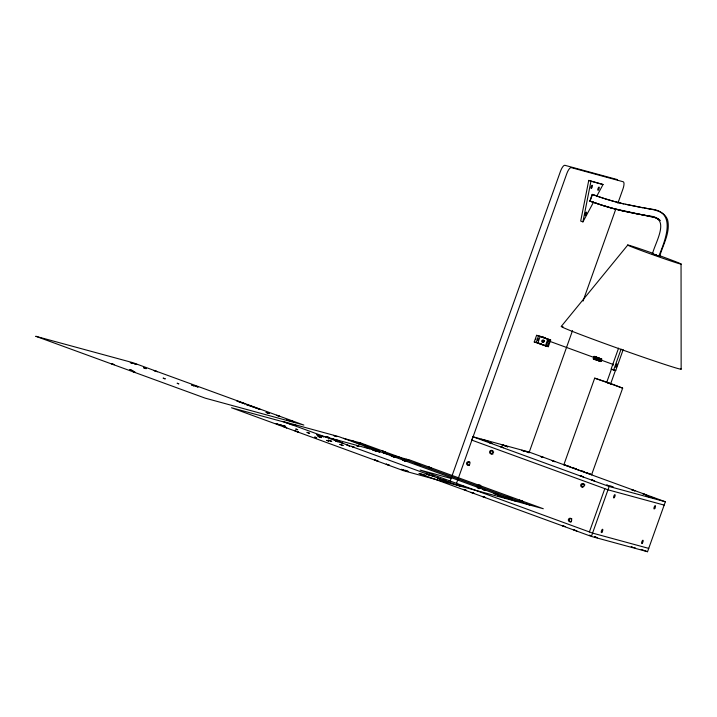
<?xml version="1.0" encoding="UTF-8"?>
<svg xmlns="http://www.w3.org/2000/svg" width="717" height="717" viewBox="0 0 717 717"><rect width="100%" height="100%" fill="white"/><g stroke="black" fill="none" stroke-linecap="round" stroke-linejoin="round"><path stroke-width="1.08" d="M594.366 357.971L594.644 357.218M594.725 357.272L594.456 357.998M595.316 358.321L595.594 357.568M596.096 357.102L595.899 358.885L594.321 358.357L594.976 356.734L596.06 357.003M599.457 359.889L599.735 359.136M600.407 360.23L600.685 359.477L600.514 360.248M600.846 358.858L601.429 359.334L600.685 361.404L595.702 359.513M601.375 359.701L601.007 360.4L601.294 359.647M599.403 361.251L600.174 358.993L599.717 358.464M535.76 339.473L535.957 338.684M596.687 196.315L603.042 184.52L588.747 180.406L580.698 221.078L582.921 221.885L593.506 202.221M582.921 221.885L590.969 181.213L588.747 180.406M600.792 359.1L600.317 360.436M450.142 481.134L560.434 171.399A7.071 2.151 -70 0 1 564.888 165.304L616.907 179.465A7.071 2.151 -70 0 1 617.597 180.469M425.665 475.192L418.979 473.399L591.408 536.441L647.532 551.714L665.349 501.766L529.164 452.077L501.38 444.513L507.815 446.888L500.762 444.343L472.978 436.787L471.795 440.113L607.98 489.81L664.166 505.1M456.469 483.446L566.762 173.711A7.071 2.151 -70 0 1 571.216 167.617L623.243 181.777A7.071 2.151 -70 0 1 622.948 189.001L617.866 203.261M541.335 344.079L534.237 341.973L536.612 335.314L544.75 337.707L536.612 335.314M536.137 342.663L538.512 336.004M592.26 201.88L589.849 201.083L592.215 194.415L593.246 194.71M590.037 201.145L592.412 194.477M545.395 345.89L547.77 339.231L548.604 339.455L546.229 346.123L545.395 345.89L537.804 343.12L540.17 336.461L547.77 339.231M547.474 346.454L549.849 339.795L550.683 340.028L548.308 346.687L538.637 343.344M528.985 452.884L572.516 330.627M583.038 301.077L615.688 209.382M594.07 356.376L593.228 358.742L594.474 359.45L593.407 359.154L600.909 361.458L601.751 359.083L594.07 356.376L595.11 356.663L594.518 358.321L593.479 358.043M594.572 359.378L595.415 357.138L596.096 357.183L595.54 358.787M597.091 357.38L596.15 358.957L596.741 357.29L597.44 357.568L596.849 359.235L597.091 357.469M597.342 359.45L597.691 357.631L597.1 359.298L597.691 359.549M598.883 358.133L598.641 359.898L599.233 358.231L598.534 357.953M599.546 358.76L599.071 360.095L601.16 360.75L594.814 358.428M599.878 361.144C603.347 361.78 596.096 361.977 600.712 358.805M610.122 383.281L622.661 388.139L591.615 474.708L563.858 464.75L594.689 378.155L607.129 382.215M618.574 348.13L611.108 369.076L613.644 370.008L615.724 370.572L623.181 349.618M609.808 383.505L610.57 383.801L606.69 382.448L611.449 369.112L615.401 370.537L610.642 383.837M613.644 370.008L621.101 349.054M589.401 531.951L604.816 488.653M665.349 501.766L609.163 486.476L592.565 533.107L648.751 548.397M591.408 536.441L592.592 533.116L420.162 470.065L451.486 478.562M653.537 253.522L653.321 254.114L659.64 256.453C662.974 244.649 670.547 232.577 667.626 219.949C664.175 210.323 652.56 209.615 644.027 207.885M649.073 216.005C671.578 217.341 654.988 242.588 652.488 253.89L658.806 256.22C665.053 240.724 677.717 210.816 649.996 209.041M593.864 357.819L594.115 357.093M600.165 360.059L600.344 359.298L600.057 360.051M561.241 326.441L627.76 245.062M594.034 357.057L593.757 357.81M594.985 357.398L594.707 358.15M594.814 358.168L595.065 357.433M595.388 358.357L595.675 357.64M599.529 359.916L599.824 359.208M622.661 388.139L594.689 378.155M563.858 464.75L564.548 464.885M407.677 459.92L406.109 459.319L409.443 460.502M269.269 413.566L267.665 413.037M276.762 415.322L278.366 415.851M286.406 419.508L288.01 420.037M641.993 207.527L649.647 208.979M640.711 214.482L643.516 214.975M641.948 214.777L649.602 216.175M642.02 207.607L625.412 204.264M642.826 207.751L622.974 203.7M643.884 215.037L648.768 215.942M640.281 214.482L638.121 214.025M639.896 214.338L641.545 214.706M639.842 214.401L636.346 213.702M637.18 213.926L638.067 214.087M635.862 213.612L623.826 211.156M636.696 213.836L622.571 210.87M391.312 456.021L394.628 457.204L391.383 456.066M404.827 470.253L406.503 470.8M295.144 430.917L298.46 432.1L296.838 431.482M440.982 479.341L437.693 478.167L441.018 479.341M493.861 493.439L497.177 494.622L493.87 493.457M504.651 497.697L502.958 497.141M649.898 216.238L653.572 217.09A30.849 29.379 -74.8 0 1 655.93 217.834L660.061 220.594M129.911 369.667L133.093 370.806L129.894 369.676M165.116 378.836L163.1 378.101L165.134 378.827M403.922 460.278L407.238 461.461L403.913 460.278M520.963 500.762L519.368 500.152L522.693 501.326M621.325 210.574L623.405 211.094M359.083 443.814L357.165 443.115L359.056 443.805M363.591 444.863L365.562 445.571L363.618 444.89M621.756 203.413L623.808 203.924M622.159 210.807L617.588 209.66M620.546 203.108L622.589 203.637M620.913 210.502L615.105 209.023M612.443 208.306L655.93 217.834M619.327 202.812L621.37 203.341M283.735 425.773L285.689 426.472L283.744 425.79M618.117 202.499L620.16 203.036M358.697 446.503L356.788 445.813L358.724 446.503M522.612 501.317L521.098 500.717M616.907 202.185L618.95 202.723M617.176 209.57L613.86 208.692M615.697 201.862L617.74 202.409M614.308 201.486L616.53 202.086M269.233 413.539L265.962 412.383L267.549 412.911M590.969 181.213L603.042 184.52M589.849 201.083L590.871 201.369M658.806 256.22L659.64 256.453M599.762 358.455L601.751 359.083M534.237 341.973L540.484 343.676M343.434 438.32L361.126 443.133L401 457.688M323.869 436.393L380.055 451.683M383.317 452.875L410.366 460.233L543.298 508.738L403.922 470.818L231.501 407.767L284.049 422.044L292.312 424.876M612.918 201.11L615.141 201.719M611.018 207.921L613.277 208.539M613.752 201.334L610.158 200.312M609.602 207.518L611.852 208.145M612.372 200.939L608.778 199.909M608.186 207.105L610.436 207.742M600.954 204.892L614.693 208.925M606.779 206.693L609.02 207.338M564.888 464.983L566.313 465.423M609.611 200.133L606.026 199.075M605.363 206.272L607.613 206.917M595.486 537.033L594.644 536.8M608.231 199.72L604.646 198.645M603.956 205.842L606.197 206.496M602.549 205.403L604.789 206.066M463.854 489.379L464.948 489.702M472.808 493L471.186 492.373L474.287 493.502M632.071 546.946L631.265 546.721M596.535 537.445L597.297 537.66L596.75 537.409M603.087 198.152L605.48 198.869M600.012 360.436L593.533 358.07M599.824 361.126L593.416 358.796L594.16 356.797L594.796 357.03M565.22 526.69L565.005 526.619M603.92 198.376L599.968 197.13M599.358 204.372L601.787 205.116M566.914 465.611L568.267 466.05M596.347 537.383L597.288 537.642L596.607 537.356M602.361 197.874L598.417 196.601M597.763 203.852L600.192 204.605M569.02 466.301L569.818 466.57M598.596 204.076L594.59 202.768M466.471 490.258L465.772 490.087M594.626 536.746L595.424 536.854M563.159 525.884C560.667 525.131 566.833 527.255 563.302 525.937M590.683 201.307L603.382 205.627M607.649 382.735L609.163 383.263M596.858 196.073L599.251 196.834M597.01 203.538L593.004 202.212M573.376 467.789L574.326 468.12M634.877 547.698L634.285 547.483M597.691 196.297L592.215 194.415M589.526 535.249L590.53 535.608M575.303 468.461L576.289 468.801M131.498 362.927C126.963 361.413 136.248 364.72 131.659 362.99M144.789 368.117C140.12 366.575 149.647 369.811 144.906 368.242M377.725 450.59C374.928 449.667 380.682 451.62 377.769 450.661M278.483 415.985L280.087 416.514L276.807 415.349M288.126 420.171L289.722 420.7L286.495 419.562M178.067 383.595C174.858 382.367 181.025 384.706 178.049 383.532M596.141 195.759L593.049 194.648M591.426 201.647L593.837 202.436M608.124 382.564L609.118 382.923M553.533 461.139C548.711 459.543 558.364 462.832 553.506 461.219M593.192 480.381C588.388 478.795 598.032 482.075 593.165 480.462M429.985 467.475C425.1 465.844 434.843 469.178 429.859 467.52M360.992 443.438C356.116 441.815 365.831 445.132 360.902 443.5M135.352 363.985C130.521 362.381 140.2 365.688 135.307 364.066M353.813 441.484C348.937 439.862 358.652 443.178 353.723 441.547M416.46 463.791C411.531 462.16 421.318 465.494 416.335 463.836M496.747 494.094C491.772 492.436 501.631 495.806 496.621 494.138M484.118 489.828C479.198 488.196 488.985 491.539 484.038 489.89M503.038 497.078L501.353 496.531L504.66 497.697M499.283 496.047C494.354 494.416 504.159 497.759 499.202 496.11M337.841 440.534C332.912 438.903 342.717 442.246 337.761 440.596M334.077 439.512C329.193 437.89 338.935 441.215 333.997 439.575M352.997 446.763C348.13 445.14 357.864 448.466 352.916 446.825M336.829 441.296C332.043 439.709 341.65 442.989 336.802 441.376M462.653 486.081C457.885 484.495 467.475 487.775 462.626 486.162M432.647 475.819C427.816 474.224 437.487 477.522 432.62 475.9M308.274 432.79C303.47 431.195 313.105 434.475 308.247 432.871M285.402 427.305C280.455 425.656 290.304 429.026 285.321 427.368M575.375 530.419L576.835 530.921L574.873 530.239M406.467 470.881L408.143 471.428L404.89 470.289M402.739 469.778C397.917 468.183 407.57 471.472 402.712 469.859M542.097 456.962C546.883 458.781 537.347 455.259 542.07 457.052M490.67 442.972C495.429 444.782 485.956 441.269 490.598 443.034M502.115 447.148C506.856 448.95 497.302 445.418 502.034 447.211M611.771 486.476C616.548 488.286 607.012 484.764 611.735 486.556M608.007 485.454C612.802 487.264 603.23 483.724 607.98 485.534M196.781 386.517C201.567 388.336 192.031 384.796 196.745 386.597M193.016 385.486C197.784 387.297 188.284 383.792 192.99 385.567M341.561 442.586C346.293 444.388 336.856 440.883 341.48 442.649M634.124 547.429L634.841 547.591M348.265 445.472C353.033 447.274 343.434 443.733 348.238 445.553M427.959 474.546C432.701 476.348 423.173 472.826 427.879 474.609M446.879 481.797C451.629 483.599 442.138 480.076 446.799 481.86M443.124 480.766C447.964 482.604 438.329 479.046 443.043 480.829M472.888 492.929L474.278 493.448M484.244 497.168C479.548 495.375 488.6 498.763 484.638 497.222M590.19 535.491L589.688 535.303M296.757 431.544L295.135 430.917M407.874 459.902L409.443 460.502M419.167 464.526C423.944 466.346 414.372 462.797 419.042 464.571M294.848 425.029C299.491 426.794 290.071 423.299 294.651 425.047M112.999 364.2C117.471 365.903 108.464 362.56 112.874 364.245M133.882 371.818C138.417 373.548 129.481 370.223 133.756 371.863M581.254 470.576L582.213 470.926M465.001 489.81L463.926 489.406M542.249 337.026L550.683 340.028M541.003 336.685L548.604 339.455M547.492 340.503L613.214 364.478M614.039 369.954L615.724 370.572M540.717 343.909L548.308 346.687M472.978 436.787L609.163 486.476M396.842 456.55L529.764 505.055M516.24 501.38L338.908 436.671L282.722 421.381L460.054 486.09M641.249 549.419L647.532 551.714M594.787 536.719L595.522 536.943M594.769 536.666L595.468 536.925L594.922 536.773M614.173 370.044L615.401 370.528M583.145 471.275L584.059 471.607M631.39 546.686L631.991 546.919M587.34 472.835L588.048 473.103M589.302 473.596L590.333 474.009M591.104 474.331L591.821 474.726M681.051 264.062L681.15 369.183M571.099 522.039A1.766 1.685 -74.8 0 1 569.423 519.942A1.766 1.685 -74.8 0 1 571.799 518.669M479.261 488.653A1.766 1.685 -74.8 0 1 478.454 486.278A1.766 1.685 -74.8 0 1 480.775 485.463M469.294 465.53A1.766 1.685 -74.8 0 1 467.618 463.442A1.766 1.685 -74.8 0 1 470.002 462.16M493 453.978A1.766 1.685 -74.8 0 1 490.607 452.499A1.766 1.685 -74.8 0 1 492.893 450.724M582.589 487.202A1.766 1.685 -74.8 0 1 581.863 484.943A1.766 1.685 -74.8 0 1 583.996 483.975M584.534 484.298A1.766 1.685 -74.8 0 1 584.767 484.558M655.921 217.86A14.358 13.677 -74.8 0 1 658.824 219.259M658.806 219.303A7.116 6.776 -74.8 0 1 659.981 220.307M613.08 365.338A1.766 0.538 -70 0 1 613.411 364.254M543.056 342.385A1.129 1.075 -74.8 0 1 542.868 340.611A1.129 1.075 -74.8 0 1 544.57 340.835M543.844 342.126A1.129 1.075 -74.8 0 1 544.526 340.683M680.8 368.843A63.652 1.559 19.6 0 1 617.14 348.014A63.652 1.559 19.6 0 1 563.033 326.719M659.04 255.485A28.295 0.69 19.6 0 1 675.988 262.673A28.295 0.69 19.6 0 1 630.906 246.549A28.295 0.69 19.6 0 1 653.357 253.451M584.48 485.785A1.766 1.685 -74.8 0 1 584.705 485.346M493.287 452.848A1.766 1.685 -74.8 0 1 493.699 451.97M537.651 340.252C539.076 340.907 538.368 336.551 537.651 340.252M599.484 358.303L599.251 360.059L599.484 358.303M35.877 336.309L205.205 398.15L303.856 425.073L132.95 362.703L35.877 336.309M237.067 401.054L245.026 403.904L237.067 401.054M363.573 445.194L378.818 450.652L363.573 445.194M333.468 435.425L336.775 436.608L333.557 435.452M326.02 436.456L329.327 437.639L326.056 436.465M366.378 447.435L369.685 448.627L366.378 447.435M392.602 455.636L395.909 456.828L392.602 455.636M154.03 370.537L157.337 371.72L154.065 370.537M290.197 420.538L293.486 421.713L290.197 420.538M521.877 450.33L525.167 451.504L521.877 450.33M525.642 451.352L528.922 452.535L525.686 451.36M580.116 475.667L583.396 476.85L580.116 475.667M316.609 434.654L319.89 435.837L316.654 434.672M320.374 435.685L323.654 436.868L320.409 435.694M318.07 436.411L321.359 437.594L318.07 436.411M328.476 440.211L331.756 441.394L328.52 440.22M372.768 449.935L376.049 451.118L372.768 449.935M376.524 450.966L379.813 452.149L376.568 450.975M339.912 444.379L343.192 445.562L339.957 444.397M402.784 460.197L406.064 461.372L402.784 460.197M374.848 459.991L378.128 461.174L374.892 460M386.284 464.168L389.564 465.351L386.329 464.177M442.443 479.449L445.723 480.632L442.443 479.449M457.258 484.513L460.538 485.696L457.258 484.513M573.761 529.791L574.711 530.186L573.761 529.791M481.519 439.351L484.809 440.525L481.519 439.351M485.284 440.372L488.573 441.547L485.328 440.381M631.56 489.666L634.85 490.84L631.56 489.666M642.997 493.834L646.277 495.017L642.997 493.834M276.251 423.675L279.54 424.849L276.296 423.684M280.015 424.697L283.305 425.88L280.015 424.697M646.725 495.886L650.014 497.06L646.77 495.895M650.48 496.908L653.77 498.082L650.48 496.908M382.197 450.957L385.477 452.131L382.197 450.957M505.879 496.469L509.169 497.652L505.978 496.496M508.586 497.213L511.875 498.387L508.631 497.222M383.237 452.033L385.181 452.732L383.272 452.042M295.825 429.062L297.761 429.752L295.906 429.089M314.772 437.092L316.708 437.791L314.853 437.119M326.844 440.381L328.78 441.072L326.844 440.381M654.227 254.41L652.147 253.845L656.754 255.333L654.227 254.41M249.346 405.499L246.639 404.764L260.11 409.425L249.346 405.499M571.099 521.322A1.766 1.685 -74.8 0 0 570.624 518.328A1.766 1.685 -74.8 0 0 568.366 520.327A1.766 1.685 -74.8 0 0 571.099 521.322M479.996 488.08A1.766 1.685 -74.8 0 0 479.512 485.077A1.766 1.685 -74.8 0 0 477.253 487.076A1.766 1.685 -74.8 0 0 479.996 488.08M469.366 464.759A1.766 1.685 -74.8 0 0 468.739 461.793A1.766 1.685 -74.8 0 0 466.579 463.908A1.766 1.685 -74.8 0 0 469.366 464.759M492.328 453.44A1.766 1.685 -74.8 0 0 491.853 450.446A1.766 1.685 -74.8 0 0 489.586 452.445A1.766 1.685 -74.8 0 0 492.328 453.44M583.441 486.691A1.766 1.685 -74.8 0 0 582.957 483.688A1.766 1.685 -74.8 0 0 580.698 485.687A1.766 1.685 -74.8 0 0 583.441 486.691M602.137 531.951A1.766 0.538 -70 0 0 602.639 529.271A1.766 0.538 -70 0 0 601.285 531.557A1.766 0.538 -70 0 0 602.137 531.951M614.469 497.32A1.766 0.538 -70 0 0 614.971 494.64A1.766 0.538 -70 0 0 613.618 496.926A1.766 0.538 -70 0 0 614.469 497.32M642.495 542.93A1.766 0.538 -70 0 0 642.997 540.251A1.766 0.538 -70 0 0 641.643 542.545A1.766 0.538 -70 0 0 642.495 542.93M654.827 508.299A1.766 0.538 -70 0 0 655.329 505.619A1.766 0.538 -70 0 0 653.976 507.905A1.766 0.538 -70 0 0 654.827 508.299M616.441 366.674A1.766 0.538 -70 0 0 616.97 363.976A1.766 0.538 -70 0 0 615.616 366.226A1.766 0.538 -70 0 0 616.441 366.674M585.914 214.759A1.694 0.52 -70 0 0 586.443 212.142A1.694 0.52 -70 0 0 585.144 214.275A1.694 0.52 -70 0 0 585.914 214.759M591.731 187.845A1.694 0.52 -70 0 0 592.26 185.237A1.694 0.52 -70 0 0 590.96 187.361A1.694 0.52 -70 0 0 591.731 187.845M598.596 189.718A1.694 0.52 -70 0 0 599.125 187.101A1.694 0.52 -70 0 0 597.826 189.234A1.694 0.52 -70 0 0 598.596 189.718M543.468 342.027A1.129 1.075 -74.8 0 0 543.163 340.109A1.129 1.075 -74.8 0 0 541.72 341.391A1.129 1.075 -74.8 0 0 543.468 342.027"/></g></svg>
